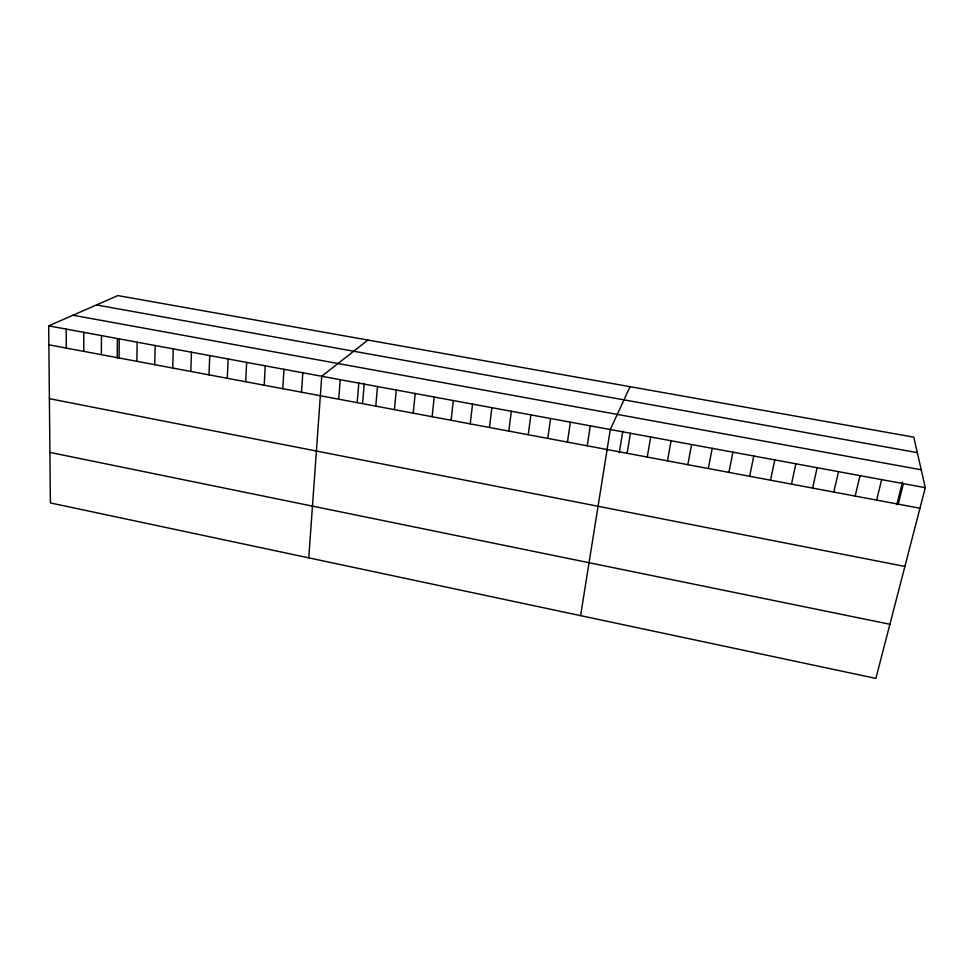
<?xml version="1.0" encoding="UTF-8"?>
<svg xmlns="http://www.w3.org/2000/svg" width="974" height="974" viewBox="0 0 974 974"><rect width="100%" height="100%" fill="white"/><g stroke="black" fill="none" stroke-linecap="round" stroke-linejoin="round"><path stroke-width="1.46" d="M83.776 351.358L83.788 332.341M101.369 354.658L101.479 335.604M117.209 358.055L117.416 338.648M119.059 357.982L119.266 338.891M136.847 361.317L137.164 342.191M154.732 364.678L155.158 345.514M172.727 368.05L173.238 348.85M190.819 371.447L191.44 352.211M209.008 374.856L209.739 355.595M227.295 378.289L228.135 358.992M245.692 381.735L246.641 362.401M264.197 385.205L265.257 365.834M282.801 388.699L283.97 369.292M301.526 392.205L302.804 372.774M308.758 557.859L321.737 376.268L367.916 340.048M338.709 399.194L340.218 379.677M357.19 402.652L358.797 383.111M362.608 403.066L364.264 383.439M375.769 406.134L377.498 386.556M394.446 409.64L396.284 390.026M413.232 413.171L415.192 393.52M432.127 416.714L434.209 397.027M451.132 420.281L453.324 400.558M470.235 423.86L472.548 404.113M489.459 427.464L491.894 407.68M508.781 431.092L511.338 411.272M528.225 434.745L530.903 414.875M547.778 438.41L550.578 418.516M567.44 442.099L570.374 422.168M587.212 445.812L590.281 425.845M580.601 615.653L610.296 429.534L630.068 386.678M619.281 452.667L622.8 431.141M627.11 453.287L630.434 433.26M647.235 457.074L650.693 436.997M667.482 460.86L671.074 440.759M687.839 464.683L691.564 444.546M708.329 468.531L712.189 448.344M728.929 472.39L732.935 452.179M749.651 476.286L753.791 456.027M770.495 480.194L774.78 459.898M791.472 484.127L795.904 463.794M812.572 488.084L817.137 467.727M833.793 492.065L838.517 471.672M855.148 496.07L860.018 475.641M876.624 500.1L881.64 479.622M896.774 504.763L902.484 482.033M898.235 504.155L903.409 483.64M925.3 487.682L875.882 678.415L50.38 502.925L48.7 325.864L117.878 295.585L913.782 437.143L925.3 487.682L48.7 325.864M96.475 304.947L917.313 452.642M73.001 315.223L921.221 469.785M48.883 344.82L919.98 508.233M49.394 398.67L904.895 566.442M49.893 452.399L889.907 624.273M66.195 329.09L66.281 348.083"/></g></svg>
